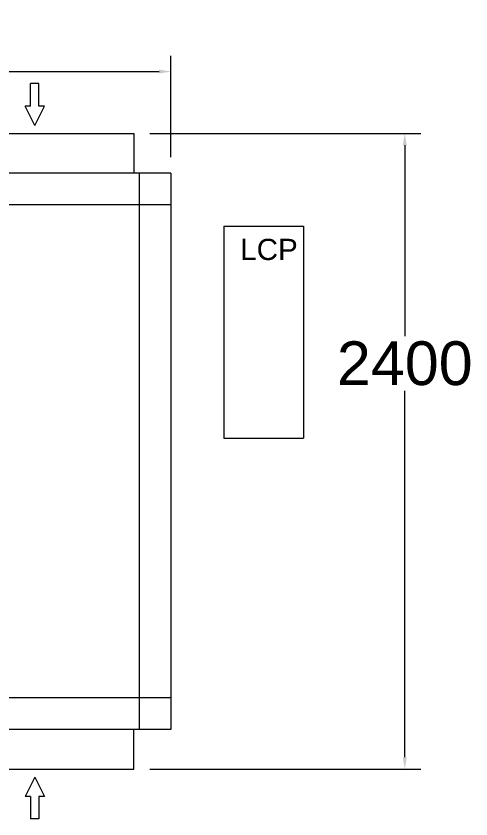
# Model space of a CAD drawing. Header units: millimetres. Extents: x 2 to 559190, y 2 to 426051.
# Drawn here: x 324636 to 368270, y 149500 to 226480 of the extents above; entities that cross this region are included whole.
import ezdxf

# ---------------------------------------------------------------- set-up
doc = ezdxf.new("R2010")
doc.units = ezdxf.units.MM
doc.header["$LTSCALE"] = 25.4
doc.layers.get('Defpoints').update_dxf_attribs({"lineweight": 5})
doc.layers.add('06___ANNOTATIONS', color=7, linetype='Continuous', lineweight=5)
doc.styles.add('Roman', font='arial.ttf')
doc.styles.get("Standard").update_dxf_attribs({"font": 'arial.ttf'})
doc.dimstyles.new('ISO-25', dxfattribs={"dimscale": 30, "dimtxt": 38.1, "dimasz": 38.1, "dimexe": 50.8, "dimexo": 50.8, "dimgap": 15.875, "dimtad": 1, "dimtih": 1, "dimtoh": 1, "dimdec": 1, "dimlfac": 0.03937, "dimdsep": 46, "dimtxsty": 'Standard', "dimcen": 63.5, "dimclrd": 7, "dimclre": 7, "dimclrt": 7, "dimadec": 0, "dimazin": 0, "dimtfac": 1, "dimtdec": 1, "dimtmove": 0, "dimatfit": 3, "dimfxl": 25.4, "dimlwd": 5, "dimlwe": 5, "dimarcsym": 0})

# ---------------------------------------------------------------- blocks, each defined once
blk = doc.blocks.new('*D23')
at = {"color": 7, "linetype": 'Continuous', "lineweight": 5, "transparency": 16777216}
for p, q in [((258215, 212944), (258215, 222682)), ((339495, 212944), (339495, 222682)), ((259358, 221158), (338352, 221158))]:
    blk.add_line(p, q, dxfattribs=at)
at = {"color": 7, "transparency": 16777216}
for points in [[(259358, 221349), (259358, 220968), (258215, 221158)], [(338352, 221349), (338352, 220968), (339495, 221158)]]:
    blk.add_solid(points, dxfattribs=at)
at = {"layer": 'Defpoints', "color": 0, "transparency": 16777216}
for p in [(339495, 221158), (258215, 211420), (339495, 211420)]:
    blk.add_point(p, dxfattribs=at)
at = {"color": 7, "lineweight": 5, "transparency": 16777216, "insert": (298855, 223730), "char_height": 4191, "attachment_point": 5, "style": 'Roman'}
blk.add_mtext('D', dxfattribs=at)
blk = doc.blocks.new('*D24')
at = {"color": 7, "linetype": 'Continuous', "lineweight": 5, "transparency": 16777216}
for p, q in [((337463, 215230), (363448, 215230)), ((361924, 214087), (361924, 195782)), ((361924, 155413), (361924, 190550)), ((337463, 154270), (363448, 154270))]:
    blk.add_line(p, q, dxfattribs=at)
at = {"color": 7, "transparency": 16777216}
for points in [[(361733, 214087), (362114, 214087), (361924, 215230)], [(361733, 155413), (362114, 155413), (361924, 154270)]]:
    blk.add_solid(points, dxfattribs=at)
at = {"layer": 'Defpoints', "color": 0, "transparency": 16777216}
for p in [(335939, 215230), (335939, 154270), (361924, 154270)]:
    blk.add_point(p, dxfattribs=at)
at = {"color": 7, "lineweight": 5, "transparency": 16777216, "insert": (361924, 193166), "char_height": 4191, "attachment_point": 5, "style": 'Roman'}
blk.add_mtext('2400', dxfattribs=at)

msp = doc.modelspace()

# ---------------------------------------------------------------- linework, layer by layer
at = {"color": 7, "linetype": 'Continuous', "lineweight": 5, "ltscale": 15}
for p, q in [((326818.29, 220002.91), (326034.59, 220002.88)), ((326034.68, 217838.75), (326034.59, 220002.88)), ((326818.37, 217838.78), (326818.29, 220002.91)), ((326034.68, 217838.75), (325496.49, 217838.73)), ((326426.6, 215994.71), (325496.49, 217838.73)), ((326426.6, 215994.71), (327356.56, 217838.8)), ((327356.56, 217838.8), (326818.37, 217838.78)), ((326427.81, 153507.8), (325497.77, 151663.74)), ((326427.81, 153507.8), (327357.84, 151663.74)), ((326035.96, 151663.74), (325497.77, 151663.74)), ((326035.96, 151663.74), (326035.96, 149499.62)), ((327357.84, 151663.74), (326819.65, 151663.74)), ((326819.65, 151663.74), (326819.65, 149499.62)), ((326819.65, 149499.62), (326035.96, 149499.62))]:
    msp.add_line(p, q, dxfattribs=at)
at = {"color": 7, "lineweight": 5}
for p, q in [((319555.77, 215229.55), (335938.77, 215229.55)), ((335938.77, 215229.55), (335938.77, 211419.55)), ((339494.77, 211419.55), (258214.77, 211419.55)), ((336446.77, 211419.55), (336446.77, 158079.55)), ((339494.77, 211419.55), (339494.77, 158079.55)), ((339494.77, 208371.55), (258214.77, 208371.55)), ((344574.77, 206339.55), (344574.77, 186019.55)), ((344574.77, 206339.55), (352194.77, 206339.55)), ((352194.77, 206339.55), (352194.77, 186019.55)), ((344574.77, 186019.55), (352194.77, 186019.55)), ((339494.77, 161127.55), (258214.77, 161127.55)), ((339494.77, 158079.55), (258214.77, 158079.55)), ((335938.77, 154269.55), (335938.77, 158079.55)), ((319555.77, 154269.55), (335938.77, 154269.55))]:
    msp.add_line(p, q, dxfattribs=at)

# ---------------------------------------------------------------- texts
at = {"layer": '06___ANNOTATIONS', "color": 7, "linetype": 'Continuous', "lineweight": 5, "insert": (346138.09, 204091.73), "char_height": 2031.996, "width": 109153.0252, "attachment_point": 4, "style": 'Roman'}
msp.add_mtext('LCP', dxfattribs=at)

# ---------------------------------------------------------------- dimensions: what is measured, and where the dimension line sits
at = {"color": 7, "lineweight": 5}
dim = msp.add_linear_dim(base=(339494.77, 221158.48), p1=(258214.77, 211419.55), p2=(339494.77, 211419.55), text='D', dimstyle='ISO-25', override={"dimscale": 30, "dimtxt": 139.7, "dimpost": '\\X', "dimtxsty": 'Roman', "dimtmove": 1}, dxfattribs=at)
dim.commit()
dim.dimension.update_dxf_attribs({"geometry": '*D23', "text_midpoint": (298854.77, 221158.48), "dimtype": 160})
dim = msp.add_linear_dim(base=(361923.81, 154269.55), p1=(335938.77, 215229.55), p2=(335938.77, 154269.55), angle=90, dimstyle='ISO-25', override={"dimscale": 30, "dimtxt": 139.7, "dimpost": '\\X', "dimtxsty": 'Roman', "dimtmove": 1}, dxfattribs=at)
dim.commit()
dim.dimension.update_dxf_attribs({"geometry": '*D24', "text_midpoint": (361923.81, 193165.6), "dimtype": 160})

doc.saveas('drawing.dxf')
